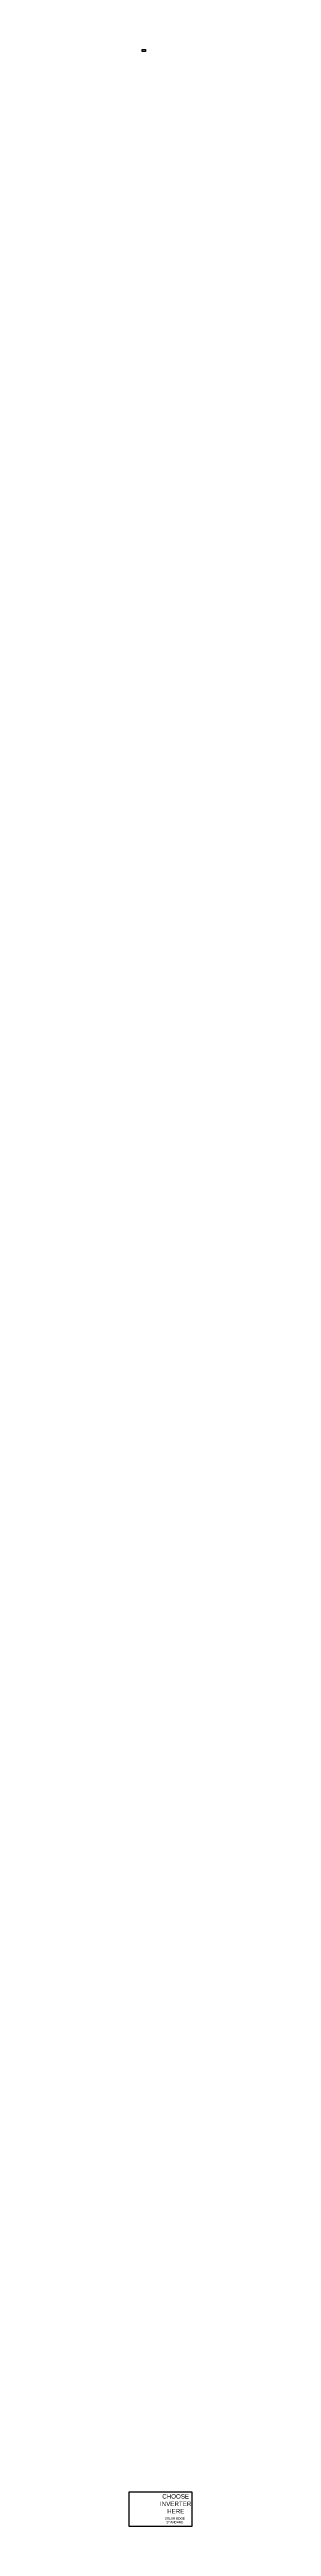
# Model space of a CAD drawing. Header units: feet. Extents: x 0 to 332, y 0 to 13042.
import ezdxf

# ---------------------------------------------------------------- set-up
doc = ezdxf.new("R2010")
doc.units = ezdxf.units.FT
doc.header["$MEASUREMENT"] = 0
doc.layers.add('LOCKED (NO PRINT)', color=7, linetype='Continuous', plot=False)
doc.styles.add('TITLE BBLOCK TEXT', font='ARIALUNI.TTF')

msp = doc.modelspace()

# ---------------------------------------------------------------- linework, layer by layer
at = {"layer": 'LOCKED (NO PRINT)', "color": 7}
msp.add_lwpolyline([(70, 13042), (87, 13042), (87, 13032), (70, 13032)], close=True, dxfattribs=at)
at = {"layer": 'LOCKED (NO PRINT)', "color": 1}
msp.add_lwpolyline([(0, 183), (332, 183), (332, 0), (0, 0)], close=True, dxfattribs=at)

# ---------------------------------------------------------------- texts
at = {"color": 2, "attachment_point": 1, "rotation": 359.9886, "style": 'TITLE BBLOCK TEXT'}
for s, width, insert, char_height in [('\\pi13.431;CHOOSE\\P\\pi1.6166;INVERTER\\P\\pi39.324;HERE', 165.07, (162, 170), 23.39), ('\\pi17.742;SOLAR EDGE\\P\\pi25.899;STANDARD', 140.1, (171, 48), 11.69)]:
    msp.add_mtext_dynamic_manual_height_columns(s, width=width, gutter_width=1, heights=[0], dxfattribs=dict(at, insert=insert, char_height=char_height))

doc.saveas('drawing.dxf')
